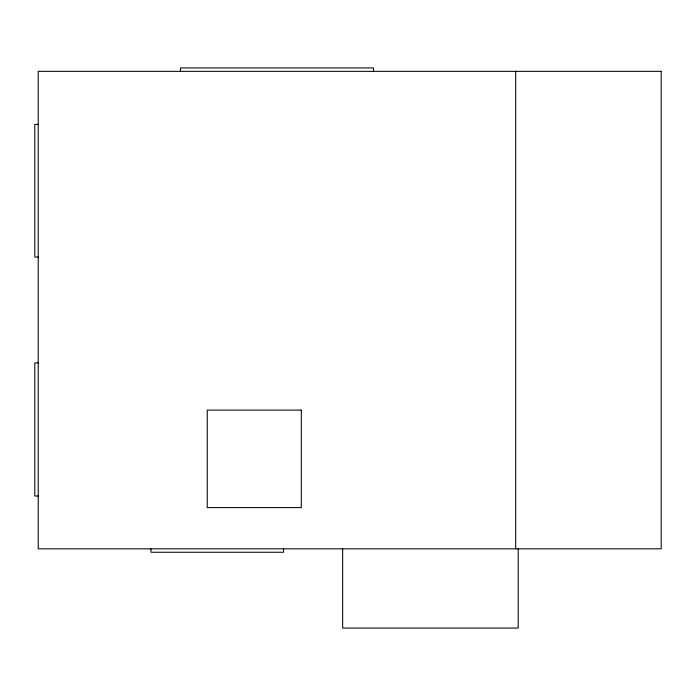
<?xml version="1.0" encoding="UTF-8"?>
<svg xmlns="http://www.w3.org/2000/svg" width="696" height="696" viewBox="0 0 696 696"><rect width="100%" height="100%" fill="white"/><g stroke="black" fill="none" stroke-linecap="round" stroke-linejoin="round"><path stroke-width="1.04" d="M38.219 124.375L34.8 124.375L34.8 257.059L38.219 257.059M38.219 362.894L34.8 362.894L34.8 496.022L38.219 496.022M518.216 548.831L518.216 628.07L342.658 628.07L342.658 548.831M515.701 71.349L515.701 548.831M373.482 71.349L373.482 67.93L180.438 67.93L180.438 71.349M283.55 548.831L283.55 552.25L150.989 552.25L150.989 548.831M661.2 71.349L38.219 71.349L38.219 548.831L661.2 548.831L661.2 71.349M301.316 410.109L207.243 410.109L207.243 507.602L301.316 507.602L301.316 410.109"/></g></svg>
